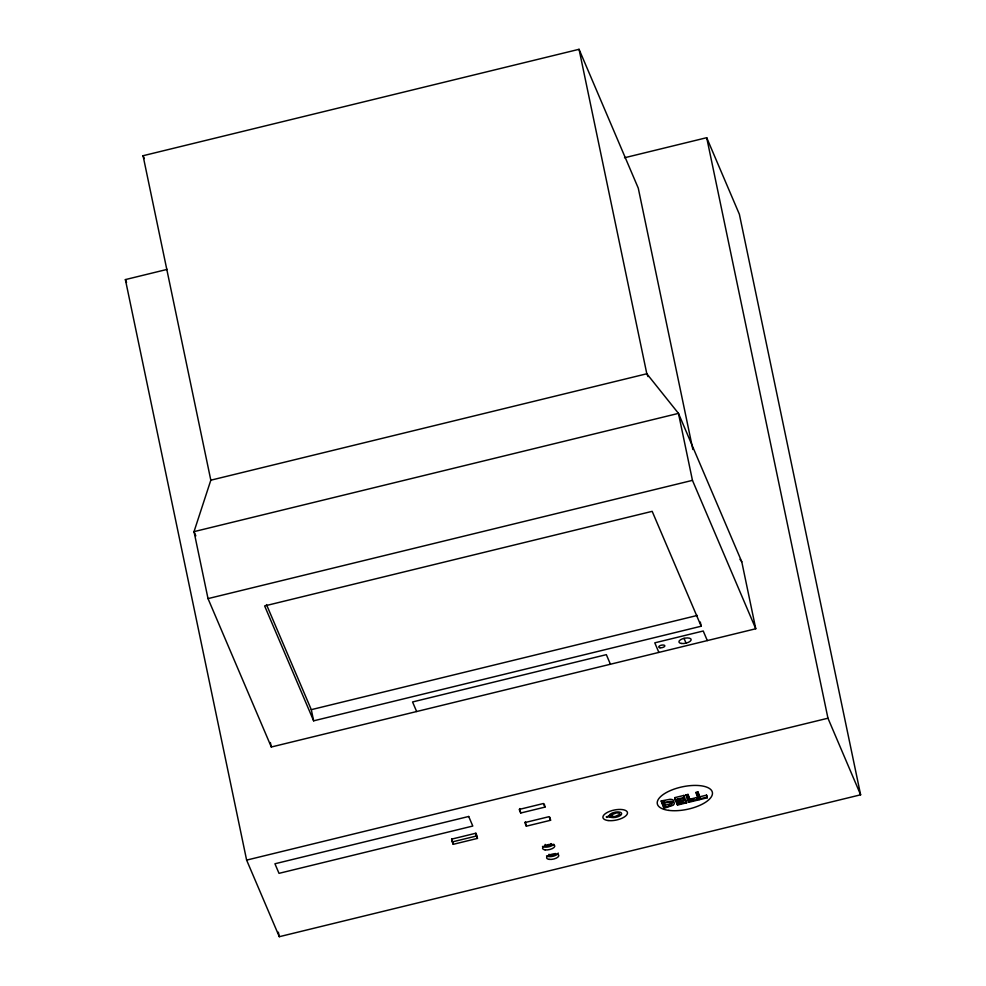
<?xml version="1.0" encoding="UTF-8"?>
<svg xmlns="http://www.w3.org/2000/svg" width="986" height="986" viewBox="0 0 986 986"><rect width="100%" height="100%" fill="white"/><g stroke="black" fill="none" stroke-linecap="round" stroke-linejoin="round"><path stroke-width="1.48" d="M671.959 801.938L669.777 803.935L665.18 805.266L663.997 802.481M210.819 480.194L194.02 531.639L208.021 598.613L271.31 747.006L755.757 628.76L741.768 561.774L678.467 413.38L646.816 373.768L579.053 49.3L143.056 155.726L210.819 480.194L646.816 373.768L648.036 376.603M673.623 802.382L673.857 800.854L672.97 799.892A6.236 2.551 -11.8 0 0 669.925 799.301L661.199 800.952L663.923 808.36L673.315 805.155L674.375 803.615L673.389 801.901A6.236 2.551 -11.8 0 0 670.344 801.31L661.618 802.961M668.471 805.118L669.74 804.736M624.52 157.76L706.703 137.695L739.377 214.282L860.618 794.802L279.297 936.7L246.623 860.112L125.382 279.593L167.226 269.375M208.021 598.613L692.455 480.367L755.757 628.76M266.479 604.578L311.293 709.661L697.361 615.424M701.182 626.221L652.177 511.34L264.63 605.934L313.634 720.828L701.182 626.221L700.307 622.03M246.623 860.112L827.957 718.215L860.618 794.802M544.95 807.115L543.409 803.516L519.191 809.432L520.719 813.019L544.95 807.115L544.321 804.132M451.625 839.135L475.856 833.232L476.879 835.623L477.458 838.408L453.24 844.324L451.625 839.135L453.24 844.324M452.217 841.933L476.435 836.017L477.458 838.408M550.558 820.278L549.029 816.679L524.811 822.595L526.339 826.182L550.558 820.278L549.941 817.295M686.663 802.814L686.392 802.173L679.206 803.923L678.787 801.914L685.973 800.164L686.663 802.814L677.542 805.044L675.237 799.646L674.818 797.637L683.939 795.406L684.21 796.047M686.071 794.889L688.018 794.408L690.471 801.174L696.991 799.584L697.262 800.225L688.795 802.296L686.071 794.889L688.795 802.296M696.067 792.448L698.002 791.968L700.454 798.746L706.974 797.144L707.245 797.785L698.791 799.856L696.067 792.448L698.791 799.856M663.405 801.1L664.884 800.731M675.237 799.646L684.358 797.415L684.629 798.278M686.502 796.898L688.438 796.417L690.471 801.174M696.486 794.457L698.421 793.976L700.454 798.746M684.629 798.056L677.444 799.806L678.072 801.285L684.777 799.646L685.048 800.287L678.356 801.926L679.206 803.923M690.052 799.165L696.572 797.575L696.843 798.216M700.035 796.737L706.555 795.135L706.826 795.776M678.417 802.715L682.337 801.754M689.793 799.942L694.021 798.907M665.599 807.275L670.961 805.562L672.255 803.343L669.297 802.136L663.824 803.109L665.599 807.275L665.18 805.266M739.981 559.321L741.768 561.774M579.053 49.3L638.262 188.116L692.85 449.493M707.307 640.58L703.228 631.003L654.778 642.835L658.87 652.412M684.013 638.336L686.059 643.131M685.973 800.164L686.244 800.805M674.818 797.637L677.542 805.044M610.42 664.231L606.341 654.655L412.555 701.958L416.647 711.535M661.199 800.952L662.925 805.007M143.056 155.726L144.264 158.561M125.382 279.593L126.565 282.378M195.832 535.879L194.02 531.639L678.467 413.38L692.455 480.367M706.703 137.695L827.957 718.215M706.555 795.135L707.245 797.785M698.002 791.968L698.421 793.976M696.572 797.575L697.262 800.225M688.018 794.408L688.438 796.417M683.939 795.406L685.048 800.287M677.653 799.276L678.072 801.285M663.504 806.351L663.923 808.36M525.402 821.72L526.339 826.182M519.795 808.557L520.719 813.019M475.856 833.232L476.435 836.017M311.293 709.661L313.634 720.828M270.374 742.544L271.31 747.006M278.348 932.177L279.297 936.7M555.167 853.432A3.131 1.282 -11.8 0 1 551.827 855.182A3.131 1.282 -11.8 0 1 549.054 854.246M558.224 853.038A6.249 2.564 -11.8 0 1 553.134 856.23A6.249 2.564 -11.8 0 1 546.527 855.885M551.088 843.597A3.131 1.282 -11.8 0 1 547.772 845.68A3.131 1.282 -11.8 0 1 545.184 844.386M553.812 844.25A6.249 2.564 -11.8 0 1 548.278 846.9A6.249 2.564 -11.8 0 1 542.473 846.382M609.225 815.607L616.743 812.846L619.257 813.167L619.763 814.362L615.128 816.494L609.73 816.802A6.347 2.601 -11.8 0 0 619.8 815.89A6.347 2.601 -11.8 0 0 618.099 811.897A6.347 2.601 -11.8 0 0 609.225 815.607M468.707 816.47L274.934 863.773L279.013 873.349L472.787 826.046L468.707 816.47M612.355 815.311L606.291 816.79L606.55 817.382L612.602 815.903L612.355 815.311M549.14 859.373A6.249 2.564 -11.8 0 0 558.815 855.823A6.249 2.564 -11.8 0 0 550.139 854.702A6.249 2.564 -11.8 0 0 549.14 859.373M608.079 820.537A12.498 5.115 -11.8 0 0 627.429 813.45A12.498 5.115 -11.8 0 0 610.087 811.207A12.498 5.115 -11.8 0 0 608.079 820.537M545.085 849.87A6.249 2.564 -11.8 0 0 554.761 846.321A6.249 2.564 -11.8 0 0 546.084 845.199A6.249 2.564 -11.8 0 0 545.085 849.87M668.816 810.393A28.126 11.524 -11.8 0 0 712.348 794.433A28.126 11.524 -11.8 0 0 673.352 789.392A28.126 11.524 -11.8 0 0 668.816 810.393M681.474 643.476A6.249 2.564 -11.8 0 0 691.149 639.926A6.249 2.564 -11.8 0 0 682.485 638.805A6.249 2.564 -11.8 0 0 681.474 643.476M660.004 647.777A3.131 1.282 -11.8 0 0 664.835 646.003A3.131 1.282 -11.8 0 0 660.509 645.448A3.131 1.282 -11.8 0 0 660.004 647.777"/></g></svg>
